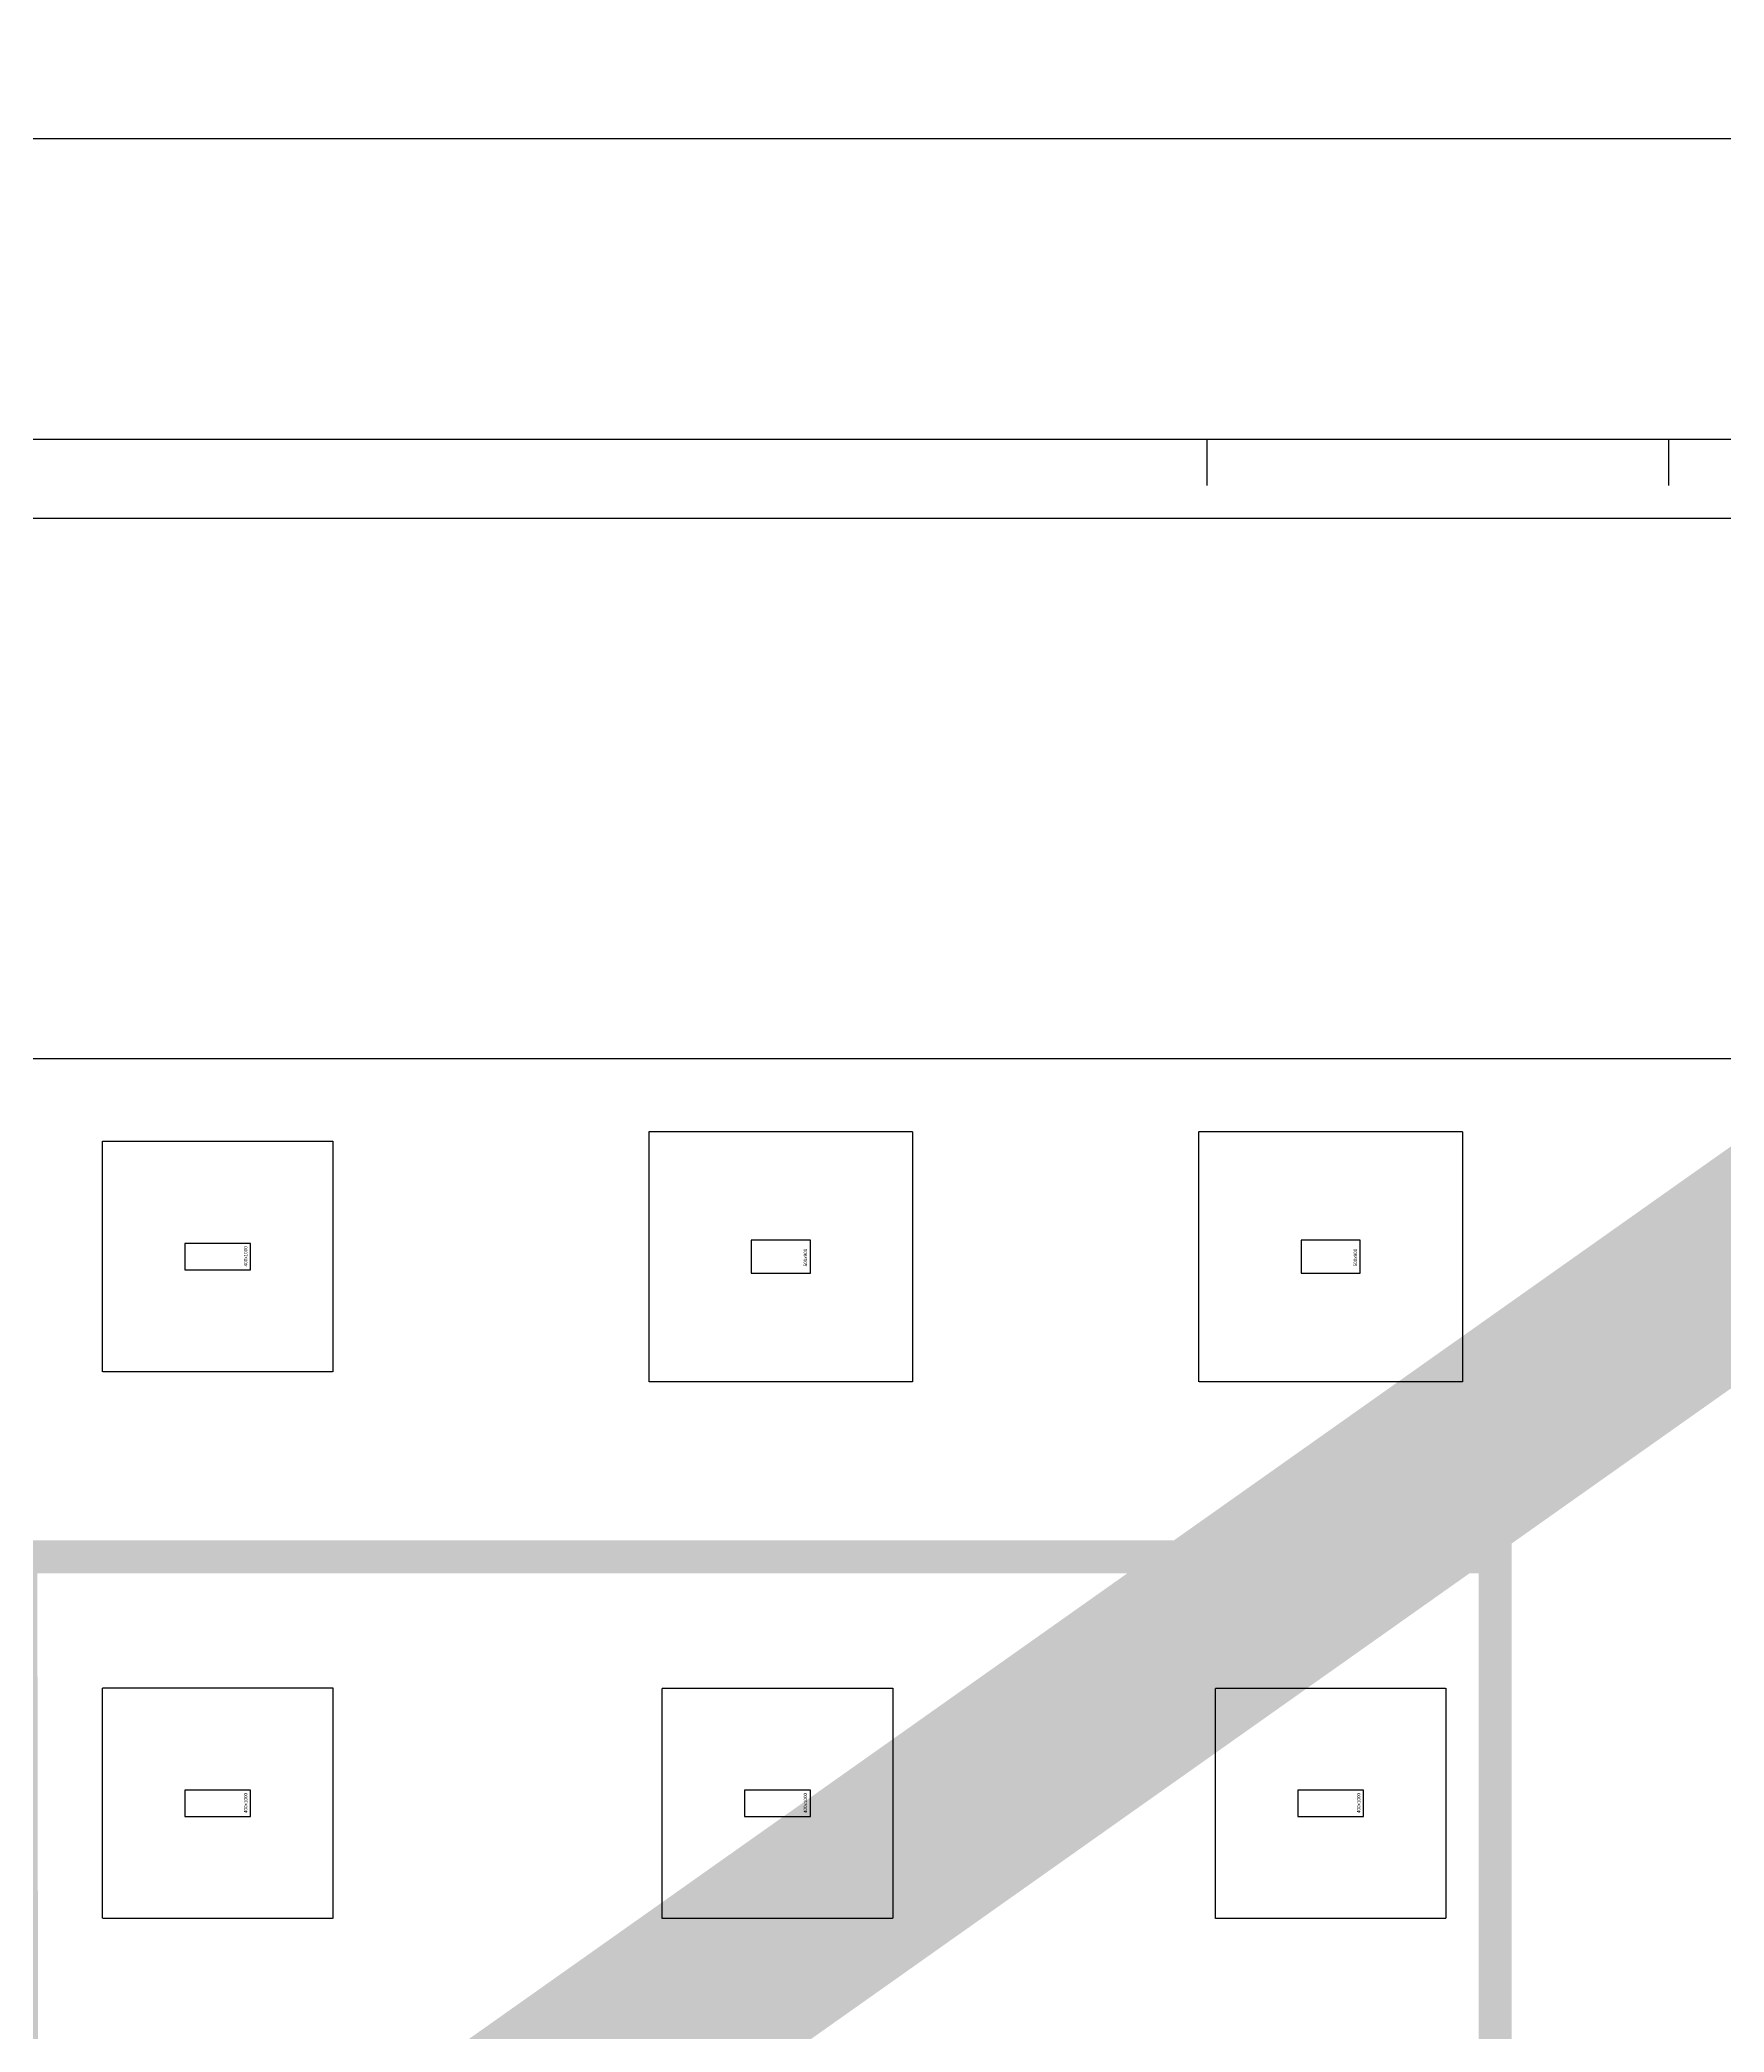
# Model space of a CAD drawing. Header units: millimetres. Extents: x 43843 to 1069877, y 60576 to 148433.
# Drawn here: x 833931 to 859506, y 118186 to 148433 of the extents above; entities that cross this region are included whole.
import ezdxf

# ---------------------------------------------------------------- set-up
doc = ezdxf.new("R2010")
doc.units = ezdxf.units.MM
doc.linetypes.add('HID', pattern=[2.5, 1.5, -1])
doc.linetypes.add('HIDDEN', pattern=[0.375, 0.25, -0.125])
for name, color, linetype in [('-S_F', 7, 'Continuous'), ('8', 8, 'Continuous'), ('XR-지하주차장$0$AA-COL', 2, 'Continuous'), ('기초', 7, 'Continuous')]:
    doc.layers.add(name, color=color, linetype=linetype)
doc.layers.add('DEFPOINT', color=142, linetype='Continuous', plot=False)
doc.styles.add('XR-지하주차장$0$Standard', font='arial.ttf')

# ---------------------------------------------------------------- blocks, each defined once
blk = doc.blocks.new('zw$9A02')
at = {"color": 7}
for p, q in [((65856, -3425), (65856, -3951)), ((71114, -3425), (71114, -3951))]:
    blk.add_line(p, q, dxfattribs=at)
blk.add_lwpolyline([(0, -63643), (0, 0), (90000, 0), (90000, -63643)], close=True)
at = {"color": 4}
blk.add_lwpolyline([(3810, -61579), (85731, -61579), (85731, -3425), (3810, -3425)], close=True, dxfattribs=at)
at = {"layer": 'DEFPOINT', "color": 150}
blk.add_lwpolyline([(4710, -56999), (84831, -56999), (84831, -4325), (4710, -4325)], close=True, dxfattribs=at)
blk = doc.blocks.new('zw$D357')
at = {"layer": '-S_F', "linetype": 'HIDDEN', "lineweight": -3}
for points in [[(-27760, -227), (-23760, -227), (-23760, -4027), (-27760, -4027)], [(-19410, -227), (-15410, -227), (-15410, -4027), (-19410, -4027)], [(-36060, -377), (-32560, -377), (-32560, -3877), (-36060, -3877)], [(-36060, -8677), (-32560, -8677), (-32560, -12177), (-36060, -12177)], [(-27560, -8678), (-24060, -8678), (-24060, -12178), (-27560, -12178)], [(-19160, -8678), (-15660, -8678), (-15660, -12178), (-19160, -12178)]]:
    blk.add_lwpolyline(points, close=True, dxfattribs=at)
blk.add_lwpolyline([(-70457, 878), (0, 878), (0, -57059), (-70457, -57059)], close=True)
at = {"layer": 'XR-지하주차장$0$AA-COL'}
for points in [[(-33810, -2327), (-33810, -1927), (-34810, -1927), (-34810, -2327)], [(-25310, -2377), (-25310, -1877), (-26210, -1877), (-26210, -2377)], [(-16960, -2377), (-16960, -1877), (-17860, -1877), (-17860, -2377)], [(-33810, -10627), (-33810, -10227), (-34810, -10227), (-34810, -10627)], [(-25310, -10627), (-25310, -10227), (-26310, -10227), (-26310, -10627)], [(-16910, -10627), (-16910, -10227), (-17910, -10227), (-17910, -10627)]]:
    blk.add_lwpolyline(points, close=True, dxfattribs=at)
at = {"layer": '기초', "color": 6, "linetype": 'HID', "ltscale": 3, "const_width": 500}
blk.add_lwpolyline([(-56498, -55179), (-56498, -13109), (-51183, -13099), (-51183, -15035), (-51183, -15035), (-51183, -15047), (-37285, -15025), (-37298, -6685), (-14910, -6684), (-14910, -24464), (-14910, -24464), (-14910, -24477), (-13109, -24477), (-13109, -55179)], close=True, dxfattribs=at)
at = {"layer": 'Defpoints', "style": 'XR-지하주차장$0$Standard'}
for s, p in [('400x1000', (-33860, -2277)), ('500x900', (-25360, -2277)), ('500x900', (-17010, -2277)), ('400x1000', (-33860, -10577)), ('400x1000', (-25360, -10577)), ('400x1000', (-16960, -10577))]:
    blk.add_text(s, height=50, rotation=90, dxfattribs=at).set_placement(p)

msp = doc.modelspace()

# ---------------------------------------------------------------- linework, layer by layer
at = {"layer": 'DEFPOINT', "const_width": 3000}
msp.add_lwpolyline([(883842.813, 146933.144), (763842.813, 62076)], dxfattribs=at)

# ---------------------------------------------------------------- block references
at = {"xscale": 1.333333333333333, "yscale": 1.333333333333333, "zscale": 1.333333333333333}
msp.add_blockref('zw$9A02', (763842.813, 146933.143), dxfattribs=at)
at = {"layer": '8'}
msp.add_blockref('zw$D357', (870941.011, 132088.525), dxfattribs=at)

doc.saveas('drawing.dxf')
